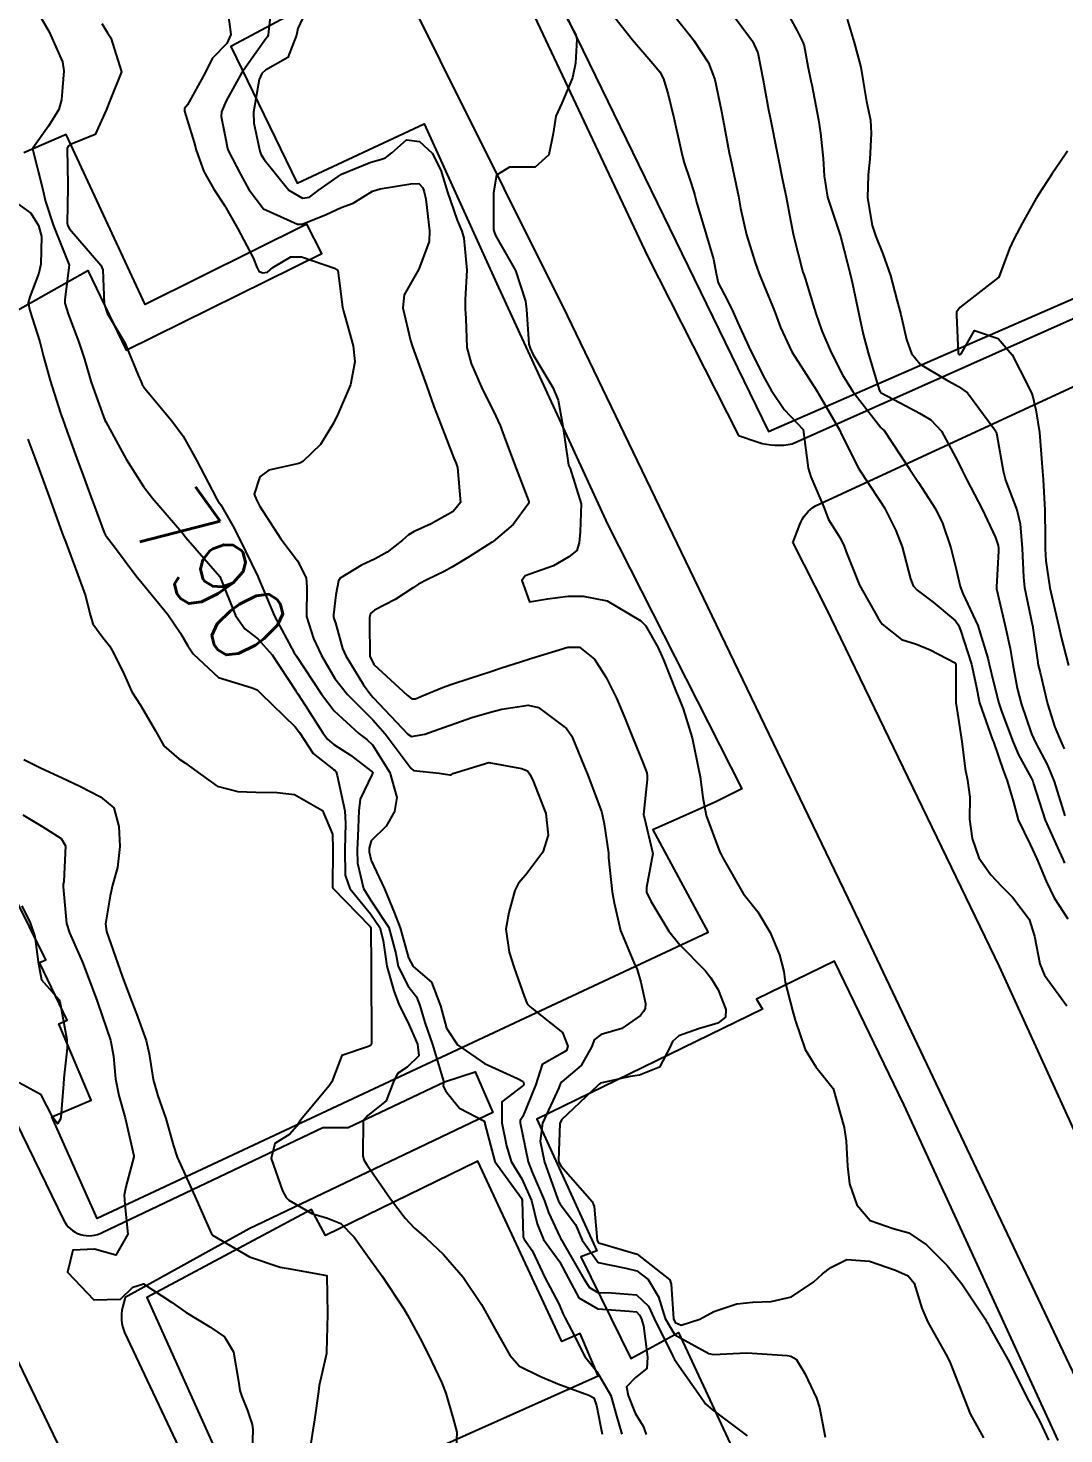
# Model space of a CAD drawing. Header units: metres. Extents: x 318500 to 325275, y 7408834 to 7428799.
# Drawn here: x 321611.1 to 321664.5, y 7423141.5 to 7423214.1 of the extents above; entities that cross this region are included whole.
import ezdxf
from ezdxf.enums import TextEntityAlignment as Align

# ---------------------------------------------------------------- set-up
doc = ezdxf.new("R2010")
doc.units = ezdxf.units.M
doc.header["$MEASUREMENT"] = 0
for name, color, linetype in [('Cotas', 45, 'Continuous'), ('Curvas de Nivel 1m', 11, 'Continuous'), ('Curvas de Nivel 5m', 15, 'Continuous'), ('Edificações', 30, 'Continuous'), ('Vias Primárias', 230, 'Continuous'), ('Vias Secundárias', 230, 'Continuous')]:
    doc.layers.add(name, color=color, linetype=linetype)
doc.styles.add('Style-STANDARD', font='STANDARD.shx')

msp = doc.modelspace()

# ---------------------------------------------------------------- linework, layer by layer
at = {"layer": 'Curvas de Nivel 1m', "flags": 128}
for points, elevation in [([(321621.339, 7423215.108), (321621.515, 7423213.807), (321621.313, 7423213.331), (321620.554, 7423212.568), (321620.19, 7423211.827), (321619.273, 7423210.162), (321619.134, 7423209.979), (321619.12, 7423209.841), (321619.263, 7423209.403), (321619.629, 7423208.217), (321619.731, 7423207.833), (321620.122, 7423206.72), (321620.642, 7423205.819), (321621.207, 7423204.949), (321621.869, 7423203.8), (321622.677, 7423202.278), (321622.867, 7423201.784), (321622.959, 7423201.584), (321623.157, 7423201.493), (321623.408, 7423201.527), (321623.677, 7423201.775), (321624.607, 7423202.327), (321625.168, 7423202.317), (321626.864, 7423201.734), (321627.035, 7423201.608), (321627.151, 7423200.82), (321627.264, 7423199.851), (321627.287, 7423199.728), (321627.339, 7423199.525), (321627.84, 7423197.719), (321627.922, 7423196.893), (321627.699, 7423195.721), (321627.065, 7423194.229), (321626.809, 7423193.734), (321626.149, 7423192.638), (321625.237, 7423191.757), (321625.11, 7423191.678), (321625.028, 7423191.648), (321623.486, 7423191.313), (321623.018, 7423190.962), (321622.722, 7423190.066), (321622.84, 7423189.782), (321622.895, 7423189.677), (321622.997, 7423189.461), (321624.097, 7423187.769), (321624.963, 7423186.626), (321625.411, 7423185.753), (321625.447, 7423185.248), (321625.418, 7423183.753), (321625.783, 7423182.621), (321626.197, 7423181.741), (321626.882, 7423180.545), (321627.546, 7423179.72), (321628.851, 7423178.409), (321629.484, 7423177.694), (321630.822, 7423175.898), (321630.941, 7423175.798), (321632.265, 7423175.658), (321632.819, 7423175.578), (321632.884, 7423175.584), (321632.978, 7423175.648), (321634.826, 7423176.208), (321636.528, 7423175.898), (321636.822, 7423175.778), (321636.903, 7423175.681), (321636.947, 7423175.598), (321637.107, 7423175.305), (321637.779, 7423173.585), (321637.903, 7423172.454), (321637.629, 7423171.587), (321636.748, 7423170.416), (321636.366, 7423169.981), (321636.181, 7423169.606), (321635.87, 7423168.461), (321635.715, 7423167.61), (321635.877, 7423166.424), (321636.138, 7423165.605), (321636.666, 7423164.15), (321636.815, 7423163.751), (321636.976, 7423163.595), (321638.641, 7423162.281), (321638.918, 7423161.566), (321638.849, 7423161.344), (321638.625, 7423161.212), (321637.588, 7423160.613), (321637.254, 7423159.59), (321636.583, 7423157.927), (321636.456, 7423157.726), (321636.454, 7423157.601), (321636.571, 7423157.029), (321636.87, 7423155.595), (321637.072, 7423155.062), (321637.707, 7423153.582), (321637.921, 7423152.986), (321638.502, 7423151.73), (321638.558, 7423151.627), (321638.587, 7423151.569), (321638.689, 7423151.375), (321639.741, 7423149.551), (321640.024, 7423149.105), (321640.463, 7423148.852), (321641.171, 7423148.825), (321642.462, 7423148.73), (321643.081, 7423148.135), (321643.365, 7423147.506), (321644.319, 7423145.595), (321644.37, 7423145.491), (321644.418, 7423145.381), (321645.755, 7423143.47), (321646.02, 7423143.1), (321646.383, 7423142.796), (321648.171, 7423141.442)], 788), ([(321623.627, 7423215.496), (321623.45, 7423213.779), (321623.414, 7423213.685), (321623.318, 7423213.574), (321622.062, 7423211.798), (321621.276, 7423210.371), (321621.035, 7423209.814), (321621.023, 7423209.571), (321621.25, 7423208.446), (321621.349, 7423207.916), (321621.387, 7423207.808), (321622.012, 7423206.582), (321622.438, 7423205.792), (321623.205, 7423204.801), (321624.955, 7423204.001), (321625.194, 7423204.014), (321626.439, 7423204.504), (321627.207, 7423204.869), (321627.835, 7423205.096), (321628.834, 7423205.706), (321629.221, 7423205.836), (321630.814, 7423206.095), (321631.224, 7423206.114), (321631.427, 7423205.882), (321631.501, 7423205.676), (321631.585, 7423205.304), (321631.771, 7423203.671), (321631.746, 7423203.107), (321631.223, 7423201.679), (321631.159, 7423201.572), (321630.468, 7423200.366), (321630.392, 7423199.687), (321630.79, 7423198.008), (321630.896, 7423197.682), (321631.101, 7423197.109), (321631.611, 7423195.672), (321632.003, 7423194.6), (321632.355, 7423193.661), (321633.034, 7423191.935), (321633.15, 7423191.648), (321633.221, 7423191.453), (321633.375, 7423189.644), (321632.995, 7423189.165), (321631.864, 7423188.542), (321630.985, 7423188.148), (321630.691, 7423187.975), (321630.375, 7423187.686), (321629.593, 7423187.072), (321628.965, 7423186.73), (321628.265, 7423186.405), (321627.159, 7423185.727), (321627.08, 7423185.596), (321626.937, 7423184.869), (321626.819, 7423183.834), (321626.82, 7423183.731), (321626.84, 7423183.652), (321626.917, 7423183.42), (321627.288, 7423182.108), (321627.445, 7423181.722), (321628.365, 7423180.22), (321628.752, 7423179.702), (321628.868, 7423179.566), (321630.654, 7423177.682), (321630.839, 7423177.562), (321631.533, 7423177.67), (321632.487, 7423178.013), (321632.847, 7423178.147), (321633.95, 7423178.537), (321634.858, 7423178.795), (321635.504, 7423178.97), (321636.864, 7423179.181), (321637.4, 7423179.053), (321638.846, 7423177.977), (321639.111, 7423177.566), (321639.62, 7423176.35), (321639.936, 7423175.553), (321640.656, 7423173.678), (321640.692, 7423173.541), (321640.783, 7423173.051), (321641.003, 7423171.538), (321641.01, 7423171.285), (321641.2, 7423169.535), (321641.304, 7423168.962), (321641.634, 7423167.531), (321642.316, 7423165.894), (321642.483, 7423165.522), (321642.674, 7423164.871), (321642.923, 7423163.776), (321642.9, 7423163.516), (321642.817, 7423163.358), (321642.655, 7423163.154), (321641.691, 7423162.483), (321640.639, 7423162.166), (321640.279, 7423161.902), (321640.155, 7423161.547), (321639.606, 7423160.565), (321638.602, 7423159.719), (321638.526, 7423159.647), (321638.496, 7423159.572), (321638.44, 7423159.414), (321637.602, 7423157.585), (321637.49, 7423156.662), (321637.716, 7423155.583), (321638.386, 7423153.708), (321638.438, 7423153.571), (321638.461, 7423153.512), (321638.518, 7423153.409), (321639.301, 7423152.351), (321639.648, 7423151.553), (321640.483, 7423150.395), (321641.904, 7423150.101), (321642.477, 7423149.97), (321643.063, 7423149.511), (321643.59, 7423148.632), (321643.933, 7423147.498), (321644.438, 7423146.663), (321646.185, 7423145.702), (321646.423, 7423145.654), (321648.14, 7423145.727), (321648.424, 7423145.722), (321650.242, 7423145.593), (321650.422, 7423145.557), (321650.701, 7423145.406), (321651.146, 7423144.662), (321651.755, 7423143.39), (321651.908, 7423142.91), (321652.19, 7423141.383)], 787), ([(321643.817, 7423215.513), (321645.322, 7423213.604), (321645.413, 7423213.489), (321646.168, 7423212.341), (321646.506, 7423211.472), (321646.828, 7423209.915), (321646.91, 7423209.465), (321647.244, 7423207.697), (321647.289, 7423207.46), (321647.304, 7423207.395), (321647.714, 7423205.455), (321647.825, 7423204.84), (321648.14, 7423203.451), (321648.581, 7423202.034), (321648.794, 7423201.444), (321649.151, 7423200.564), (321649.479, 7423199.77), (321649.607, 7423199.433), (321649.888, 7423198.669), (321650.48, 7423197.419), (321651.096, 7423196.448), (321651.773, 7423195.4), (321652.249, 7423194.57), (321652.929, 7423193.382), (321653.056, 7423193.119), (321653.939, 7423191.371), (321655.006, 7423189.755), (321655.259, 7423189.356), (321655.841, 7423188.199), (321656.177, 7423187.342), (321656.6, 7423185.691), (321656.742, 7423185.333), (321656.947, 7423185.11), (321657.767, 7423184.489), (321658.923, 7423183.531), (321659.076, 7423183.298), (321659.175, 7423183.04), (321659.755, 7423181.291), (321659.992, 7423180.18), (321660.164, 7423179.287), (321660.841, 7423177.377), (321660.877, 7423177.279), (321661.376, 7423175.822), (321661.588, 7423175.268), (321661.909, 7423174.158), (321662.158, 7423173.259), (321662.771, 7423171.973), (321663.123, 7423171.245), (321663.595, 7423170.084), (321664.01, 7423169.231), (321664.724, 7423168.14)], 783), ([(321649.95, 7423215.431), (321650.757, 7423213.991), (321651.045, 7423213.414), (321651.114, 7423213.209), (321651.308, 7423212.162), (321651.458, 7423211.408), (321651.5, 7423211.205), (321651.851, 7423209.404), (321651.953, 7423208.71), (321652.086, 7423207.402), (321652.136, 7423206.496), (321652.324, 7423205.399), (321652.887, 7423203.692), (321652.985, 7423203.383), (321653.179, 7423202.645), (321653.499, 7423201.377), (321653.601, 7423200.93), (321653.94, 7423199.372), (321654.163, 7423198.331), (321654.407, 7423197.367), (321654.982, 7423195.461), (321655.028, 7423195.361), (321655.079, 7423195.308), (321656.354, 7423194.622), (321657.069, 7423194.255), (321657.653, 7423193.908), (321658.192, 7423193.313), (321659.037, 7423191.755), (321659.261, 7423191.298), (321659.507, 7423190.81), (321660.296, 7423189.287), (321660.986, 7423187.831), (321661.119, 7423187.415), (321661.14, 7423187.278), (321661.136, 7423187.119), (321661.033, 7423185.279), (321661.042, 7423185.185), (321661.487, 7423183.271), (321661.74, 7423182.1), (321661.882, 7423181.265), (321662.098, 7423180.046), (321662.307, 7423179.258), (321662.847, 7423177.685), (321663.048, 7423177.247), (321663.674, 7423176.083), (321664.021, 7423175.232), (321664.562, 7423173.455)], 781), ([(321614.857, 7423214.367), (321615.148, 7423213.893), (321615.316, 7423213.63), (321615.874, 7423211.881), (321615.275, 7423210.371), (321615.076, 7423209.893), (321614.517, 7423208.636), (321613.243, 7423208.119), (321613.12, 7423208.043), (321613.069, 7423207.922), (321613.1, 7423206.033), (321613.099, 7423205.921), (321613.073, 7423204.04), (321613.101, 7423203.921), (321613.188, 7423203.765), (321614.806, 7423201.895), (321614.912, 7423201.648), (321614.984, 7423199.892), (321615.133, 7423199.412), (321616.044, 7423197.876), (321616.733, 7423196.218), (321616.883, 7423195.863), (321616.946, 7423195.729), (321617.077, 7423195.519), (321618.475, 7423193.846), (321619.048, 7423193.071), (321619.752, 7423191.829), (321620.579, 7423190.244), (321620.79, 7423189.813), (321620.87, 7423189.683), (321620.997, 7423189.511), (321621.626, 7423188.44), (321621.941, 7423187.796), (321622.911, 7423185.82), (321622.93, 7423185.78), (321622.949, 7423185.734), (321623.768, 7423183.772), (321624.792, 7423181.87), (321624.864, 7423181.76), (321624.899, 7423181.704), (321626.2, 7423179.74), (321626.857, 7423178.882), (321628.125, 7423177.711), (321628.54, 7423177.407), (321628.834, 7423177.121), (321629.721, 7423175.691), (321630.083, 7423174.404), (321629.965, 7423173.688), (321629.542, 7423172.929), (321628.767, 7423172.165), (321628.666, 7423171.796), (321628.66, 7423171.701), (321628.664, 7423171.607), (321628.754, 7423171.149), (321629.452, 7423169.693), (321629.971, 7423168.438), (321630.259, 7423167.685), (321630.687, 7423166.132), (321630.926, 7423165.676), (321631.882, 7423164.872), (321632.331, 7423163.655), (321632.643, 7423162.49), (321633.225, 7423161.641), (321634.616, 7423160.675), (321636.307, 7423159.901), (321636.602, 7423159.736), (321636.633, 7423159.6), (321636.599, 7423159.531), (321635.508, 7423158.694), (321635.513, 7423157.611), (321635.745, 7423156.426), (321635.995, 7423155.606), (321636.537, 7423154.721), (321637.044, 7423153.592), (321637.321, 7423152.401), (321637.662, 7423151.583), (321638.483, 7423150.441), (321638.946, 7423149.563), (321639.473, 7423148.568), (321640.455, 7423148.004), (321642.091, 7423147.887), (321642.453, 7423147.846), (321642.62, 7423147.686), (321642.7, 7423147.516), (321642.824, 7423147.135), (321643.031, 7423145.511), (321642.996, 7423144.926), (321642.404, 7423144.464), (321641.948, 7423143.973), (321642.023, 7423143.524), (321642.381, 7423142.617), (321642.808, 7423141.947), (321642.961, 7423141.511)], 789), ([(321625.337, 7423214.883), (321624.977, 7423214.112), (321624.909, 7423213.764), (321624.458, 7423212.619), (321623.302, 7423211.954), (321623.116, 7423211.783), (321622.981, 7423211.471), (321622.679, 7423209.789), (321622.704, 7423209.23), (321623.006, 7423207.784), (321623.071, 7423207.615), (321623.236, 7423207.343), (321624.51, 7423205.767), (321625.214, 7423205.348), (321625.573, 7423205.397), (321626.018, 7423205.748), (321627.229, 7423206.597), (321628.746, 7423207.218), (321629.236, 7423207.346), (321629.499, 7423207.436), (321629.825, 7423207.694), (321630.579, 7423208.358), (321631.249, 7423208.273), (321631.911, 7423207.67), (321632.36, 7423206.792), (321632.706, 7423205.658), (321633.199, 7423204.223), (321633.436, 7423203.646), (321633.544, 7423203.286), (321633.699, 7423201.642), (321633.612, 7423200.111), (321633.609, 7423199.643), (321633.641, 7423199.134), (321633.703, 7423197.641), (321633.923, 7423196.813), (321634.435, 7423195.63), (321634.638, 7423195.189), (321635.067, 7423194.348), (321635.412, 7423193.616), (321635.626, 7423193.04), (321636.156, 7423191.609), (321636.905, 7423189.697), (321636.9, 7423189.601), (321636.095, 7423188.503), (321635.061, 7423187.619), (321635.015, 7423187.584), (321634.979, 7423187.567), (321633.788, 7423186.817), (321632.96, 7423186.315), (321632.53, 7423186.083), (321631.677, 7423185.669), (321631.202, 7423185.421), (321630.944, 7423185.249), (321630, 7423184.623), (321628.926, 7423184.08), (321628.718, 7423183.909), (321628.67, 7423183.704), (321628.669, 7423183.455), (321628.687, 7423181.703), (321628.893, 7423181.266), (321630.613, 7423179.683), (321630.867, 7423179.505), (321631.041, 7423179.503), (321631.446, 7423179.671), (321632.443, 7423180.09), (321632.879, 7423180.247), (321633.93, 7423180.589), (321634.889, 7423180.901), (321635.43, 7423181.077), (321636.899, 7423181.546), (321636.939, 7423181.56), (321637.056, 7423181.598), (321638.906, 7423182.163), (321639.514, 7423182.169), (321640.284, 7423181.549), (321640.886, 7423180.607), (321641.417, 7423179.535), (321641.829, 7423178.557), (321642.249, 7423177.526), (321642.826, 7423176.119), (321642.983, 7423175.679), (321643.005, 7423175.517), (321643.001, 7423175.333), (321642.814, 7423173.52), (321642.829, 7423173.479), (321643.293, 7423171.512), (321642.98, 7423169.754), (321642.967, 7423169.517), (321643.194, 7423169.052), (321644.126, 7423167.499), (321644.7, 7423166.794), (321645.998, 7423165.47), (321646.3, 7423165.089), (321646.67, 7423164.471), (321647.069, 7423163.456), (321647.051, 7423163.06), (321646.65, 7423162.761), (321645.649, 7423162.47), (321644.639, 7423162.099), (321644.317, 7423161.813), (321644.17, 7423161.497), (321643.644, 7423160.475), (321642.608, 7423160.062), (321642.134, 7423159.998), (321640.602, 7423159.663), (321640.533, 7423159.609), (321640.467, 7423159.542), (321638.582, 7423157.771), (321638.501, 7423157.571), (321638.436, 7423155.688), (321638.455, 7423155.571), (321638.547, 7423155.384), (321640.166, 7423153.545), (321640.265, 7423153.292), (321640.433, 7423151.541), (321640.498, 7423151.408), (321640.679, 7423151.357), (321642.49, 7423150.833), (321644.171, 7423149.494), (321644.253, 7423149.279), (321644.363, 7423147.491), (321644.447, 7423147.303), (321644.763, 7423147.168), (321645.734, 7423147.471), (321646.454, 7423147.866), (321647.639, 7423148.268), (321648.459, 7423148.354), (321649.414, 7423148.38), (321650.462, 7423148.623), (321651.61, 7423149.393), (321652.054, 7423149.809), (321652.481, 7423150.145), (321653.311, 7423150.548), (321654.487, 7423150.461), (321655.826, 7423149.994), (321656.476, 7423149.7), (321656.784, 7423149.325), (321657.179, 7423148.041), (321657.498, 7423147.314), (321658.426, 7423145.672), (321658.608, 7423145.298), (321658.759, 7423144.953), (321659.4, 7423143.29), (321659.686, 7423142.59), (321660.371, 7423141.34)], 786), ([(321641.337, 7423214.676), (321642.252, 7423213.531), (321643.308, 7423212.299), (321643.655, 7423211.867), (321643.85, 7423211.512), (321644.091, 7423210.705), (321644.386, 7423209.503), (321644.716, 7423208.03), (321644.833, 7423207.496), (321644.924, 7423207.182), (321645.228, 7423206.267), (321645.418, 7423205.683), (321645.467, 7423205.486), (321645.561, 7423205.139), (321646.057, 7423203.477), (321646.435, 7423202.207), (321646.574, 7423201.469), (321646.676, 7423200.988), (321647.146, 7423200.069), (321647.448, 7423199.457), (321647.68, 7423198.906), (321648.354, 7423197.448), (321649.089, 7423196.015), (321649.414, 7423195.435), (321650.084, 7423194.438), (321651.06, 7423193.41), (321651.313, 7423191.406), (321651.463, 7423190.964), (321652.132, 7423189.393), (321652.37, 7423188.765), (321652.984, 7423187.773), (321653.168, 7423187.378), (321653.271, 7423187.082), (321653.964, 7423185.37), (321654.924, 7423183.657), (321655.133, 7423183.357), (321656.131, 7423182.561), (321656.91, 7423182.326), (321657.62, 7423182.032), (321658.901, 7423181.366), (321658.938, 7423181.3), (321658.947, 7423181.252), (321658.947, 7423179.299), (321658.957, 7423179.21), (321659.252, 7423177.296), (321659.414, 7423175.883), (321659.545, 7423175.293), (321659.667, 7423174.431), (321659.649, 7423173.291), (321659.779, 7423172.286), (321660.12, 7423171.286), (321660.751, 7423170.405), (321661.296, 7423169.822), (321661.873, 7423169.263), (321662.723, 7423168.119), (321663.001, 7423167.246), (321663.27, 7423165.816), (321663.511, 7423165.238), (321664.666, 7423163.644)], 784), ([(321647.342, 7423214.939), (321648.445, 7423213.453), (321648.715, 7423212.847), (321648.996, 7423211.443), (321649.277, 7423209.913), (321649.37, 7423209.438), (321649.675, 7423207.863), (321649.764, 7423207.432), (321650.013, 7423206.213), (321650.177, 7423205.426), (321650.4, 7423204.224), (321650.558, 7423203.419), (321651.05, 7423201.524), (321651.089, 7423201.411), (321651.109, 7423201.36), (321651.158, 7423201.198), (321651.583, 7423199.842), (321651.72, 7423199.401), (321652.03, 7423198.493), (321652.508, 7423197.389), (321653.093, 7423196.234), (321653.618, 7423195.375), (321655.062, 7423193.515), (321655.145, 7423193.443), (321655.243, 7423193.357), (321655.644, 7423192.759), (321656.561, 7423191.337), (321657.02, 7423190.667), (321657.882, 7423189.317), (321658.25, 7423188.568), (321658.684, 7423187.304), (321658.963, 7423186.198), (321659.155, 7423185.298), (321659.303, 7423184.938), (321660.07, 7423183.289), (321660.593, 7423181.593), (321660.668, 7423181.282), (321660.886, 7423180.362), (321661.168, 7423179.276), (321661.322, 7423178.814), (321661.907, 7423177.264), (321662.182, 7423176.609), (321662.822, 7423175.422), (321662.883, 7423175.311), (321662.91, 7423175.249), (321662.947, 7423175.119), (321663.553, 7423173.239), (321664.18, 7423171.818), (321664.461, 7423171.224), (321664.55, 7423171.016)], 782), ([(321664.698, 7423207.786), (321664.343, 7423207.239), (321663.89, 7423206.587), (321663.223, 7423205.557), (321663.03, 7423205.253), (321662.387, 7423204.077), (321661.951, 7423203.269), (321661.703, 7423202.751), (321661.16, 7423201.28), (321659.144, 7423199.711), (321658.982, 7423199.471), (321658.98, 7423199.312), (321659.052, 7423197.369), (321659.075, 7423197.31), (321659.11, 7423197.279), (321659.15, 7423197.269), (321659.22, 7423197.308), (321659.901, 7423198.526), (321661.122, 7423198.099), (321661.845, 7423197.269), (321662.636, 7423195.708), (321662.862, 7423195.253), (321662.921, 7423195.095), (321663.072, 7423194.421), (321663.26, 7423193.248), (321663.282, 7423193.022), (321663.417, 7423191.246), (321663.448, 7423190.822), (321663.54, 7423189.245), (321663.553, 7423187.812), (321663.552, 7423187.241), (321663.59, 7423186.621), (321663.795, 7423185.237), (321664.055, 7423184.111), (321664.259, 7423183.23), (321664.376, 7423182.69), (321664.759, 7423181.222)], 779), ([(321610.401, 7423205.151), (321611.196, 7423204.577), (321611.592, 7423203.936), (321611.737, 7423203.379), (321611.707, 7423201.935), (321611.609, 7423201.482), (321611.143, 7423200.251), (321611.054, 7423199.941), (321611.134, 7423199.558), (321611.66, 7423197.934), (321611.854, 7423197.177), (321612.189, 7423195.929), (321612.73, 7423194.257), (321612.848, 7423193.922), (321613.051, 7423193.343), (321613.572, 7423191.912), (321613.891, 7423191.033), (321614.304, 7423189.9), (321614.49, 7423189.392), (321614.982, 7423188.093), (321615.048, 7423187.957), (321615.096, 7423187.888), (321615.504, 7423187.35), (321616.618, 7423185.865), (321616.944, 7423185.465), (321618.264, 7423183.847), (321618.911, 7423182.891), (321619.305, 7423182.235), (321619.578, 7423181.83), (321620.882, 7423180.607), (321622.569, 7423180.09), (321622.873, 7423179.958), (321623.072, 7423179.778), (321624.844, 7423178.055), (321625.054, 7423177.757), (321625.769, 7423176.685), (321626.821, 7423175.857), (321626.9, 7423175.808), (321626.96, 7423175.728), (321627.002, 7423175.543), (321627.399, 7423173.721), (321627.44, 7423173.06), (321627.407, 7423171.72), (321627.426, 7423170.399), (321627.666, 7423169.716), (321628.721, 7423168.408), (321629.204, 7423167.695), (321629.378, 7423167.015), (321629.563, 7423165.691), (321629.938, 7423164.417), (321630.212, 7423163.684), (321630.647, 7423162.799), (321631.156, 7423161.672), (321631.22, 7423161.072), (321630.612, 7423160.476), (321630.128, 7423160.164), (321629.894, 7423159.687), (321629.529, 7423158.752), (321628.583, 7423157.979), (321628.346, 7423157.704), (321628.329, 7423155.928), (321628.376, 7423155.703), (321628.546, 7423155.417), (321629.761, 7423153.688), (321630.51, 7423152.694), (321631.004, 7423152.172), (321631.575, 7423151.664), (321632.487, 7423150.815), (321633.518, 7423149.634), (321634.449, 7423148.233), (321634.806, 7423147.616), (321635.252, 7423146.792), (321635.911, 7423145.605), (321636.412, 7423145.049), (321637.465, 7423144.524), (321638.398, 7423144.135), (321639.998, 7423143.546), (321640.262, 7423143.415), (321640.385, 7423143.021), (321640.689, 7423141.537)], 791), ([(321611.045, 7423192.915), (321611.4, 7423191.936), (321611.619, 7423191.337), (321612.134, 7423189.929), (321612.798, 7423188.106), (321612.866, 7423187.921), (321612.976, 7423187.621), (321613.623, 7423185.91), (321614.011, 7423184.827), (321614.239, 7423183.9), (321614.391, 7423183.374), (321614.908, 7423182.664), (321615.252, 7423182.233), (321615.465, 7423181.882), (321616.004, 7423180.753), (321616.409, 7423179.867), (321616.86, 7423179.172), (321617.624, 7423177.852), (321618.057, 7423177.073), (321618.826, 7423176.399), (321619.173, 7423176.184), (321619.641, 7423175.828), (321620.808, 7423174.999), (321621.875, 7423174.723), (321622.803, 7423174.68), (321623.908, 7423174.664), (321624.802, 7423174.56), (321626.243, 7423173.738), (321626.772, 7423172.514), (321626.783, 7423171.73), (321626.768, 7423169.757), (321626.779, 7423169.729), (321628.711, 7423167.741), (321628.738, 7423167.7), (321628.749, 7423167.66), (321628.76, 7423165.699), (321628.757, 7423165.621), (321628.768, 7423163.699), (321628.774, 7423163.583), (321628.778, 7423161.699), (321628.718, 7423161.609), (321628.628, 7423161.545), (321627.254, 7423161.087), (321626.735, 7423159.728), (321626.598, 7423159.515), (321625.108, 7423157.752), (321624.905, 7423157.425), (321624.569, 7423157.03), (321623.786, 7423156.543), (321623.596, 7423155.77), (321624.184, 7423154.104), (321624.376, 7423153.761), (321624.441, 7423153.682), (321624.519, 7423153.623), (321625.699, 7423152.925), (321626.51, 7423152.692), (321627.199, 7423152.411), (321627.883, 7423151.709), (321628.487, 7423150.856), (321629.324, 7423149.691), (321630.445, 7423148.005), (321630.636, 7423147.677), (321631.272, 7423146.511), (321631.698, 7423145.661), (321632.399, 7423144.219), (321632.611, 7423143.647), (321633.007, 7423142.271), (321633.179, 7423141.638), (321633.14, 7423140.856)], 792), ([(321610.824, 7423176.366), (321611.7, 7423175.931), (321612.813, 7423175.423), (321613.724, 7423174.988), (321614.798, 7423174.446), (321615.482, 7423173.88), (321615.738, 7423172.913), (321615.789, 7423171.875), (321615.661, 7423170.788), (321615.407, 7423169.88), (321615.281, 7423169.333), (321615.047, 7423167.885), (321615.098, 7423167.49), (321615.66, 7423165.875), (321615.933, 7423165.131), (321616.409, 7423163.864), (321616.651, 7423163.239), (321617.148, 7423161.852), (321617.296, 7423161.174), (321617.509, 7423159.846), (321617.756, 7423159.007), (321618.166, 7423157.836), (321618.559, 7423156.416), (321618.747, 7423155.828), (321618.92, 7423155.451), (321619.662, 7423153.819), (321620.501, 7423151.906), (321620.533, 7423151.842), (321620.563, 7423151.809), (321622.484, 7423150.687), (321624.072, 7423150.16), (321624.475, 7423150.083), (321626.47, 7423149.73), (321626.503, 7423147.729), (321626.459, 7423145.768), (321626.458, 7423145.729), (321626.454, 7423145.695), (321626.417, 7423145.54), (321626.084, 7423144.043), (321626.037, 7423143.734), (321625.834, 7423142.269), (321625.752, 7423141.736), (321625.569, 7423140.517)], 793), ([(321610.784, 7423173.516), (321611.818, 7423172.885), (321612.766, 7423172.288), (321612.988, 7423171.917), (321612.904, 7423170.07), (321612.87, 7423169.909), (321612.861, 7423169.785), (321613.034, 7423167.907), (321613.184, 7423167.424), (321613.859, 7423165.898), (321614.602, 7423163.95), (321614.626, 7423163.89), (321614.659, 7423163.794), (321615.301, 7423161.88), (321615.452, 7423161.043), (321615.565, 7423159.876), (321615.736, 7423159.018), (321616.057, 7423157.868), (321616.511, 7423155.9), (321616.514, 7423155.861), (321616.095, 7423154.298), (321616.019, 7423153.868), (321616.044, 7423153.396), (321616.207, 7423151.864), (321615.588, 7423150.769), (321614.488, 7423151.092), (321613.356, 7423151.032), (321613.092, 7423149.904), (321614.449, 7423148.475), (321615.817, 7423148.502), (321616.459, 7423149.125), (321617.016, 7423149.298), (321618.448, 7423148.352), (321619.218, 7423147.822), (321620.433, 7423147.075), (321621.196, 7423146.567), (321621.657, 7423145.791), (321621.916, 7423144.268), (321621.99, 7423143.786), (321622.077, 7423143.476), (321622.375, 7423142.757), (321622.625, 7423142.037), (321622.646, 7423141.776), (321622.595, 7423140.029)], 794)]:
    msp.add_lwpolyline(points, dxfattribs=dict(at, elevation=elevation))
at = {"layer": 'Curvas de Nivel 5m', "flags": 128}
for points, elevation in [([(321611.34, 7423215.295), (321612.141, 7423213.932), (321612.825, 7423212.397), (321612.897, 7423211.924), (321612.779, 7423210.421), (321612.645, 7423209.926), (321612.114, 7423209.074), (321611.29, 7423207.939), (321611.286, 7423207.892), (321611.776, 7423205.934), (321611.949, 7423205.187), (321612.358, 7423203.928), (321613.16, 7423201.952), (321613.169, 7423201.92), (321613.158, 7423201.754), (321612.949, 7423200.115), (321612.953, 7423199.922), (321613.131, 7423199.327), (321613.676, 7423197.912), (321613.966, 7423197.038), (321614.292, 7423195.902), (321614.49, 7423195.315), (321615.018, 7423193.891), (321615.059, 7423193.796), (321616.119, 7423191.874), (321617.009, 7423190.466), (321617.481, 7423189.855), (321618.983, 7423188.101), (321619.1, 7423187.957), (321619.198, 7423187.837), (321620.95, 7423185.81), (321621.766, 7423183.797), (321622.245, 7423183.122), (321622.908, 7423182.605), (321623.644, 7423181.773), (321624.872, 7423179.921), (321624.978, 7423179.758), (321625.206, 7423179.414), (321626.266, 7423177.739), (321626.512, 7423177.41), (321626.834, 7423177.149), (321627.699, 7423176.587), (321628.82, 7423175.734), (321628.844, 7423175.7), (321628.853, 7423175.666), (321628.819, 7423175.608), (321628.189, 7423174.319), (321628.131, 7423173.71), (321628.071, 7423172.41), (321628.034, 7423171.711), (321628.059, 7423171.016), (321628.357, 7423169.706), (321628.731, 7423169.119), (321629.672, 7423167.69), (321630.026, 7423166.351), (321630.152, 7423165.685), (321630.67, 7423164.665), (321631.104, 7423164.113), (321631.28, 7423163.671), (321631.523, 7423162.791), (321631.921, 7423161.661), (321632.49, 7423159.763), (321632.496, 7423159.652), (321632.474, 7423159.527), (321632.596, 7423159.254), (321633.316, 7423158.368), (321634.581, 7423157.703), (321634.624, 7423157.62), (321634.635, 7423157.564), (321635.139, 7423155.614), (321636.522, 7423153.714), (321636.563, 7423153.599), (321636.615, 7423151.712), (321636.654, 7423151.598), (321637.075, 7423151.008), (321637.745, 7423149.581), (321637.997, 7423149.108), (321638.457, 7423148.223), (321638.653, 7423147.768), (321638.759, 7423147.565), (321639.102, 7423146.898), (321639.795, 7423145.549), (321640.409, 7423144.774), (321641.124, 7423143.533), (321641.43, 7423142.478), (321641.7, 7423141.527)], 790), ([(321638.366, 7423215.585), (321639.323, 7423213.784), (321639.385, 7423213.569), (321639.307, 7423212.317), (321639.154, 7423211.572), (321638.609, 7423210.251), (321638.299, 7423209.585), (321638.148, 7423208.696), (321637.94, 7423207.589), (321637.234, 7423206.958), (321635.899, 7423206.947), (321635.229, 7423206.535), (321635.076, 7423205.622), (321635.078, 7423203.735), (321635.108, 7423203.621), (321635.187, 7423203.429), (321636.205, 7423201.61), (321636.722, 7423200.026), (321636.771, 7423199.604), (321636.896, 7423197.82), (321636.961, 7423197.601), (321637.106, 7423197.305), (321638.145, 7423195.584), (321638.417, 7423194.923), (321638.653, 7423193.576), (321638.921, 7423191.682), (321638.953, 7423191.571), (321639.027, 7423191.394), (321639.602, 7423189.561), (321639.554, 7423188.13), (321639.494, 7423187.562), (321639.379, 7423187.158), (321638.969, 7423186.826), (321638.172, 7423186.372), (321636.955, 7423185.946), (321636.713, 7423185.843), (321636.531, 7423185.604), (321636.934, 7423184.516), (321637.856, 7423184.667), (321638.938, 7423184.8), (321639.699, 7423184.798), (321640.935, 7423184.555), (321642.678, 7423183.522), (321642.918, 7423183.28), (321643.562, 7423182.165), (321643.842, 7423181.506), (321644.509, 7423179.862), (321644.664, 7423179.493), (321644.862, 7423178.989), (321645.324, 7423177.483), (321645.588, 7423176.239), (321645.737, 7423175.476), (321645.878, 7423174.4), (321646.047, 7423173.471), (321646.762, 7423171.586), (321646.827, 7423171.459), (321646.921, 7423171.296), (321647.966, 7423169.448), (321648.726, 7423168.496), (321649.355, 7423167.43), (321649.837, 7423166.279), (321650.058, 7423165.419), (321650.134, 7423164.877), (321650.501, 7423163.412), (321650.652, 7423162.909), (321651.163, 7423161.402), (321651.72, 7423160.492), (321652.61, 7423159.38), (321653.179, 7423157.374), (321653.28, 7423156.662), (321653.344, 7423155.372), (321653.45, 7423154.461), (321653.833, 7423153.367), (321654.518, 7423152.572), (321655.71, 7423152.144), (321656.509, 7423151.929), (321657.422, 7423151.316), (321658.484, 7423150.247), (321659.257, 7423149.292), (321660.452, 7423147.485), (321660.528, 7423147.356), (321660.572, 7423147.278), (321660.713, 7423147.009), (321661.692, 7423145.261), (321662.399, 7423143.837), (321662.711, 7423143.245), (321663.294, 7423142.151), (321663.715, 7423141.23)], 785), ([(321653.338, 7423214.601), (321653.688, 7423213.384), (321654.035, 7423212.107), (321654.151, 7423211.377), (321654.325, 7423210.334), (321654.527, 7423209.371), (321654.577, 7423208.687), (321654.495, 7423207.371), (321654.415, 7423206.556), (321654.388, 7423205.372), (321654.623, 7423203.945), (321654.816, 7423203.364), (321655.177, 7423202.471), (321655.566, 7423201.354), (321655.898, 7423200.099), (321656.097, 7423199.346), (321656.4, 7423198.061), (321656.646, 7423197.337), (321657.102, 7423196.781), (321658.419, 7423195.981), (321659.085, 7423195.619), (321659.537, 7423195.295), (321660.96, 7423193.382), (321661.016, 7423193.28), (321661.058, 7423193.136), (321661.377, 7423191.275), (321661.509, 7423190.786), (321662.091, 7423189.264), (321662.264, 7423188.532), (321662.358, 7423187.259), (321662.433, 7423185.783), (321662.488, 7423185.257), (321662.904, 7423183.266), (321662.906, 7423183.25), (321662.919, 7423183.158), (321663.147, 7423181.491), (321663.194, 7423181.246), (321663.285, 7423180.853), (321663.671, 7423179.238), (321664.049, 7423178.035), (321664.391, 7423177.227), (321664.53, 7423176.918)], 780), ([(321610.723, 7423168.812), (321611.157, 7423167.933), (321611.403, 7423167.226), (321611.571, 7423165.927), (321611.747, 7423165), (321612.66, 7423163.951), (321612.68, 7423163.91), (321612.689, 7423163.88), (321613.058, 7423161.906), (321613.074, 7423161.455), (321612.897, 7423159.907), (321612.878, 7423159.627), (321612.746, 7423157.908), (321612.712, 7423157.774), (321612.575, 7423157.563), (321612.312, 7423157.914), (321611.73, 7423159.062), (321610.597, 7423159.68)], 795)]:
    msp.add_lwpolyline(points, dxfattribs=dict(at, elevation=elevation))
at = {"layer": 'Edificações'}
for points in [[(321637.136, 7423218.243), (321649.269, 7423193.309), (321672.274, 7423203.341), (321697.306, 7423214.715)], [(321628.003, 7423216.663), (321621.518, 7423213.178), (321624.939, 7423206.125), (321631.494, 7423209.192), (321635.335, 7423200.747), (321640.984, 7423188.48), (321647.888, 7423174.854), (321646.546, 7423174.183), (321643.303, 7423172.73), (321646.153, 7423167.428), (321614.626, 7423152.676), (321612.273, 7423157.916), (321614.303, 7423158.771), (321612.64, 7423162.724), (321612.64, 7423162.723), (321613.063, 7423162.914), (321611.638, 7423165.89), (321611.973, 7423166.016), (321608.56, 7423172.872)], [(321609.72, 7423199.116), (321614.13, 7423201.625), (321616.112, 7423197.501), (321626.208, 7423202.492), (321625.448, 7423204.011), (321617.094, 7423199.866), (321613.021, 7423208.641), (321610.84, 7423207.687)], [(321664.218, 7423141.203), (321656.281, 7423158.52), (321652.669, 7423165.948), (321648.652, 7423163.992), (321648.961, 7423163.477), (321637.312, 7423157.804), (321640.408, 7423150.996), (321639.584, 7423150.687), (321642.159, 7423145.436), (321644.632, 7423146.774), (321649.481, 7423136.355)]]:
    msp.add_lwpolyline(points, dxfattribs=at)
msp.add_lwpolyline([(321627.403, 7423134.985), (321634.265, 7423119.913), (321644.51, 7423124.878), (321642.338, 7423129.846), (321639.647, 7423128.605), (321637.267, 7423133.777), (321639.854, 7423134.915), (321636.853, 7423140.914), (321633.645, 7423139.569), (321633.948, 7423138.775), (321631.782, 7423137.914), (321630.747, 7423140.19), (321640.473, 7423144.553), (321639.542, 7423146.725), (321638.61, 7423146.311), (321634.264, 7423155.621), (321626.398, 7423151.793), (321625.674, 7423153.138), (321617.188, 7423148.587), (321622.773, 7423136.168), (321624.532, 7423137.099), (321625.657, 7423134.295)], close=True, dxfattribs=at)
at = {"layer": 'Vias Primárias'}
for points in [[(323715.644, 7420145.548, 0), (323709.04, 7420132.939)], [(323831.088, 7420001.787, 0), (323833.844, 7420008.443, 0.220888)], [(321699.289, 7423215.619, -0.081534), (321697.561, 7423217.331), (321693.359, 7423224.342), (321690.75, 7423228.316), (321686.65, 7423234.028), (321682.674, 7423242.597), (321664.868, 7423278.933), (321656.018, 7423297.015, 0.359795), (321650.764, 7423299.392), (321640.151, 7423292.275), (321630.415, 7423285.164), (321621.419, 7423278.905), (321615.053, 7423274.414), (321613.431, 7423272.917, 0.335079), (321612.301, 7423266.674), (321615.676, 7423259.545), (321621.667, 7423247.693), (321629.789, 7423230.452), (321643.025, 7423202.349), (321647.721, 7423193.089)], [(321650.527, 7423187.556), (321652.248, 7423184.161), (321661.17, 7423165.674), (321672.489, 7423140.898), (321684.436, 7423115.991), (321691.23, 7423102.264, -0.331135), (321690.476, 7423098.119, -0.093758), (321686.706, 7423095.732), (321681.04, 7423093.466), (321677.521, 7423101.38), (321680.537, 7423103.264, 0.23317), (321682.8, 7423106.92), (321672.494, 7423128.916), (321653.606, 7423168.742), (321638.892, 7423199.298), (321622.519, 7423232.167)], [(321577.453, 7423227.494), (321592.94, 7423195.014), (321607.658, 7423163.282), (321612.872, 7423152.603, 0.430952), (321614.902, 7423151.969)], [(321616.056, 7423148.595), (321615.931, 7423148.079, 0.16002), (321616.035, 7423146.778), (321626.321, 7423124.991), (321638.638, 7423097.21), (321634.211, 7423095.29), (321631.371, 7423101.719, 0.360331), (321627.468, 7423103.668), (321621.294, 7423101.794, -0.10887), (321610.98, 7423100.991, -0.075678), (321603.334, 7423103.274), (321598.238, 7423105.824), (321582.7, 7423117.471), (321575.721, 7423123.773, 0.266895), (321570.765, 7423124.844), (321552.54, 7423119.757), (321542.336, 7423116.651)]]:
    msp.add_lwpolyline(points, format="xyb", dxfattribs=at)
msp.add_lwpolyline([(321523.7, 7423203.695), (321533.836, 7423190.568), (321553.259, 7423163.576), (321568.837, 7423141.856), (321578.24, 7423129.523), (321581.46, 7423125.769), (321588.973, 7423118.796), (321604.011, 7423108.765, 0.071922), (321608.129, 7423106.803, 0.102676), (321616.446, 7423105.999, 0.113972), (321622.349, 7423108.055, 0.216121), (321624.943, 7423111.988, 0.117578), (321624.675, 7423115.474), (321614.387, 7423137.301), (321601.051, 7423164.96), (321586.998, 7423194.141), (321572.317, 7423225.022), (321567.657, 7423233.813, 0.430203), (321561.217, 7423235.601), (321549.764, 7423227.542), (321532.136, 7423215.284), (321524.97, 7423209.997, 0.385637)], format="xyb", close=True, dxfattribs=at)
at = {"layer": 'Vias Secundárias'}
for points in [[(321647.721, 7423193.089), (321648.734, 7423192.754, 0.137636), (321650.498, 7423192.674), (321676.878, 7423204.44), (321693.566, 7423212.013), (321698.184, 7423214.065, 0.273958), (321699.289, 7423215.619, 2.141535)], [(321650.527, 7423187.556), (321650.892, 7423188.504, -0.16528), (321651.697, 7423189.47), (321682.913, 7423203.909), (321699.414, 7423211.494), (321703.854, 7423213.27, -0.186529), (321706.806, 7423213.304, -3.990813)]]:
    msp.add_lwpolyline(points, format="xyb", dxfattribs=at)
msp.add_lwpolyline([(321614.902, 7423151.969), (321626.268, 7423157.363), (321627.577, 7423157.363), (321632.553, 7423159.719), (321634.124, 7423160.242), (321635.04, 7423158.148), (321622.471, 7423152.128), (321616.056, 7423148.595)], dxfattribs=at)

# ---------------------------------------------------------------- texts
at = {"layer": 'Cotas', "style": 'Style-STANDARD'}
msp.add_text('790', height=4, rotation=305.89097, dxfattribs=at).set_placement((321620.541, 7423185.862, 790), align=Align.MIDDLE_CENTER)

doc.saveas('drawing.dxf')
